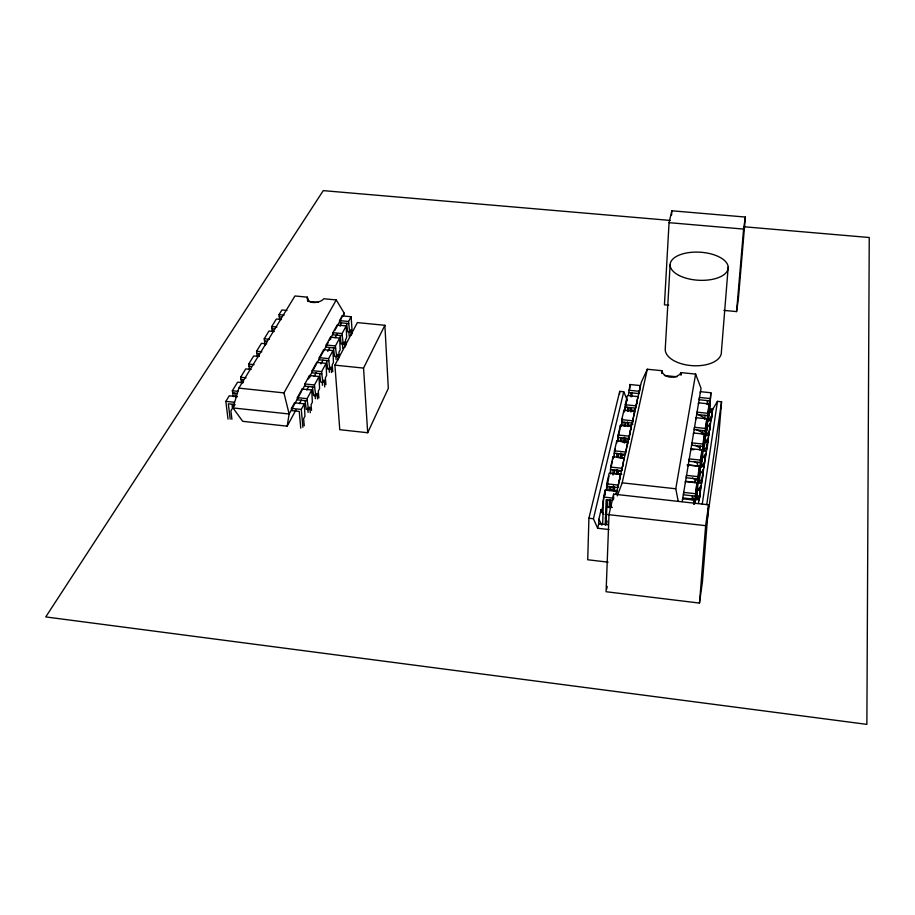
<?xml version="1.0" encoding="UTF-8"?>
<svg xmlns="http://www.w3.org/2000/svg" width="915" height="915" viewBox="0 0 915 915"><rect width="100%" height="100%" fill="white"/><g stroke="black" fill="none" stroke-linecap="round" stroke-linejoin="round"><path stroke-width="1.37" d="M620.381 475.617L620.439 474.416L609.196 473.181L606.702 483.818L606.542 490.234L608.99 475.937M609.138 490.531L609.218 486.517M610.465 473.455L610.534 469.464L621.708 470.687L624.121 457.946L613.05 456.745L610.625 467.073L610.499 473.867M612.993 475.068L613.107 469.75M614.262 457.145L614.445 450.809L616.79 440.778L627.713 441.945L627.61 444.313M616.79 457.42L616.882 453.451M617.957 441.304L618.048 437.37L628.902 438.525L631.201 426.401L620.427 425.258L618.14 435.014L617.865 441.556M620.45 441.579L620.542 437.633M621.548 425.921L621.743 419.653L623.961 410.183L634.587 411.293L634.484 413.614M624.007 426.173L624.099 422.25M625.037 410.949L625.242 404.727L627.404 395.52L637.881 396.595L637.824 397.75M627.461 411.201L627.564 407.301M628.468 395.097L629.977 384.517L640.351 385.57L640.237 387.869M627.427 400.61L623.744 391.757L619.718 391.346L588.917 518.233L587.716 559.763L608.143 562.165M630.824 396.641L630.938 392.764M681 374.91L681.08 372.622L695.617 374.075L701.039 388.315L682.178 501.58M598.673 524.592L598.856 519.251L601.109 509.621L603.523 514.356M601.018 512.274L601.109 509.621M602.733 507.185L602.916 501.889L605.112 492.533M602.688 523.288L603.603 497.028L605.227 490.108L616.63 491.389L616.527 493.814M605.009 495.164L605.227 490.108M605.238 524.89L606.153 499.75L612.455 500.459M605.81 524.844L607.388 499.819M606.668 506.087L606.771 503.376M609.184 507.734L609.493 499.601M609.733 507.562L610.042 499.441M612.958 459.124L613.05 456.745M613.039 490.383L613.199 486.094M614.274 456.619L614.423 452.731M613.553 490.44L613.725 486.162M613.416 499.807L613.633 494.134L708.61 504.794L702.457 581.574L699.483 603.077L606.096 591.731L609.001 514.63L613.633 494.134M616.699 443.146L616.79 440.778M619.604 394.148L619.718 391.346M616.756 474.016L616.927 469.761M617.259 474.142L617.431 469.887M620.336 427.614L620.427 425.258M620.439 474.416L617.945 487.489L606.611 486.231M621.388 426.482L622.509 418.166M620.381 458.118L620.553 453.886M620.862 458.289L621.033 454.069M623.87 412.505L623.961 410.183M624.922 410.183L626.889 399.466M623.893 442.654L624.076 438.457M624.362 442.883L624.602 437.301M624.076 459.136L624.121 457.946M627.713 441.945L625.357 454.378L614.342 453.177M627.381 426.23L627.564 422.067M628.342 411.361L628.468 408.616M627.827 426.504L628.01 422.353M629.794 388.772L629.977 384.517M628.902 438.525L631.201 426.401M630.71 411.613L630.893 407.484M631.133 411.899L631.327 407.758M631.819 396.721L632.013 392.581M621.64 421.998L632.356 423.119L634.587 411.293M637.881 396.595L635.708 408.147L625.139 407.049M628.548 392.524L638.967 393.587L640.351 385.57M723.845 310.391L736.575 311.58L738.382 298.839L745.359 217.049L671.827 210.793L669.059 222.665L664.439 304.809L668.682 305.21M671.587 215.014L671.827 210.793M670.112 264.835L665.228 349.416A28.136 14.834 3.8 0 0 693.547 365.737A28.136 14.834 3.8 0 0 721.397 351.875L728.191 267.18M680.932 374.944L681.08 372.622C677.26 379.336 663.512 378.673 661.751 370.689L647.317 369.237L641.301 382.264L616.584 492.602M692.117 499.819L692.381 495.793M694.805 482.754L695.068 478.751M694.496 504.131L696.887 482.846L685.484 481.599L685.404 482.8M697.413 466.181L697.676 462.212M688.16 466.112L688.252 464.912L699.483 466.135L697.848 476.635L696.509 498.858M699.941 450.1L700.204 446.143M690.848 449.906L690.928 448.716L701.999 449.906L700.421 460.096L699.094 481.656M702.4 434.465L702.663 430.53M682.556 499.99L682.636 498.778L694.211 500.07L694.027 502.507M693.444 434.168L693.536 432.989L704.458 434.133L702.914 444.05L701.576 465.518M704.79 419.264L705.053 415.353M695.983 418.864L696.063 417.697L706.837 418.818L705.339 428.437L703.99 449.825M707.112 404.476L707.375 400.598M698.442 403.984L698.522 402.829L709.148 403.915L707.695 413.283L706.334 434.568M700.284 392.832L700.375 391.677L710.886 392.752L708.507 421.106M695.034 503.547L696.887 482.846M696.944 496.033L699.483 466.135M699.518 478.911L701.999 449.906M698.946 500.608L700.741 486.082L696.773 491.812M702.091 461.435L704.458 434.133M699.849 497.92L700.169 493.974M700.341 491.344L700.741 486.082M701.473 483.909L703.235 469.681L699.3 475.365M704.493 445.822L706.837 418.818M707.547 404.51L707.764 401.731M702.537 478.82L703.235 469.681M703.921 467.679L705.648 453.737L700.993 460.531M706.826 430.656L709.148 403.915M705.156 460.291L705.648 453.737M706.311 451.896L707.993 438.251L704.161 443.866M709.125 415.536L710.886 392.752M707.993 438.251L707.192 448.533L707.501 444.759M706.494 428.769L710.28 423.188L708.69 435.712L704.573 435.288M709.72 430.279L710.28 423.188M708.759 414.083L712.499 408.536L710.944 420.797L706.883 420.385M711.721 418.384L711.973 415.353M712.167 412.757L712.499 408.536M699.483 603.077L705.637 525.668L708.61 504.794M698.454 503.444L712.671 409.417L717.452 401.365L721.558 401.776L718.332 441.122L706.792 522.614M736.575 311.58L743.586 229.082L745.359 217.049M706.757 504.68L721.558 401.776M702.251 504.165L717.452 401.365M693.559 504.291L694.211 500.07M692.712 499.178L693.032 497.142M695.526 481.279L695.835 479.288M317.963 302.362L308.344 301.435L307.303 297.158L294.939 295.968L238.849 388.12L232.982 407.93L242.681 421.312L287.161 426.173L289.14 413.992L294.058 405.002M678.255 501.397L675.773 488.782L695.617 374.075M606.668 589.088L607.228 586.446M617.259 495.907L622.211 482.834L647.317 369.237M616.012 494.157L616.63 491.389M619.135 482.159L620.336 476.818M622.577 466.81L623.149 464.214M632.356 423.119L633.26 419.047M636.291 405.505L636.886 402.863M638.967 393.587L639.734 390.156M606.508 524.249L607.125 521.481L605.318 517.924M610.419 506.979L611.026 504.291L609.836 501.935M613.919 491.515L614.8 487.592M617.899 473.913L618.483 471.374L622.303 470.276M621.491 458.083L622.051 455.613L620.805 453.062M624.979 442.677L625.528 440.287L624.293 437.759M610.396 489.971L611.094 486.963M614.228 473.318L614.903 470.39M617.945 457.145L618.597 454.298M621.56 441.419L622.2 438.662M625.071 426.138L625.7 423.451M628.491 411.281L629.097 408.662M608.944 529.545L597.655 528.241L598.707 523.723L608.418 524.833M601.315 512.549L603.408 503.559M610.991 467.382L612.467 461.08M614.708 451.507L615.28 449.059M618.037 437.267L619.993 428.929M597.655 528.241L593.435 518.748L623.744 391.757M340.174 326.243L341.398 322.332M343.434 315.824L344.246 313.216L336.251 299.948L323.819 298.748C320.159 303.288 307.28 304.821 307.303 297.158L307.634 301.126M367.693 432.738L388.315 388.395L384.883 325.305L357.376 322.595L334.913 365.142L339.774 429.695L367.693 432.738L363.552 368.082L384.883 325.305M305.038 400.644L306.273 409.302L308.492 409.531L309.808 407.049L310.299 412.676M312.427 386.931L313.605 395.532L315.801 395.772L317.082 393.347L317.551 398.929M319.621 373.572L320.753 382.127L322.926 382.356L324.173 379.988L324.734 386.919M326.644 360.556L327.719 369.054L329.869 369.283L331.093 366.972L331.516 372.485M333.483 347.86L334.524 356.312L336.64 356.53L337.829 354.277L338.23 359.744M340.151 335.485L341.146 343.88L343.239 344.086L344.406 341.901L344.795 347.323M346.659 323.407L347.62 331.745L349.679 331.951L350.822 329.812L351.188 335.199M302.899 427.282L301.287 409.451L304.318 403.812L294.561 402.772L291.485 408.399L291.691 410.618L299.239 411.43L300.772 428.174M307.28 400.884L307.085 398.677L311.752 389.984L302.122 388.966L297.375 397.648L297.581 399.855L307.28 400.884L308.492 409.531M314.634 387.171L314.451 384.975L319.003 376.511L309.487 375.516L304.855 383.968L305.05 386.164L314.634 387.171L315.801 395.772M321.806 373.8L321.623 371.627L326.06 363.369L316.67 362.409L312.152 370.644L312.335 372.817L321.806 373.8L322.926 382.356M328.794 360.773L328.622 358.623L332.946 350.571L323.658 349.633L319.266 357.662L319.438 359.824L328.794 360.773L329.869 369.283M335.599 348.077L335.439 345.939L339.659 338.093L330.487 337.166L326.197 345.001L326.369 347.14L335.599 348.077L336.64 356.53M342.244 335.691L342.096 333.563L346.213 325.912L337.143 325.008L332.957 332.66L333.117 334.776L342.244 335.691L343.239 344.086M348.729 323.601L348.581 321.497L351.143 316.75L342.153 315.869L339.557 320.605L339.705 322.721L348.729 323.601L349.679 331.951M287.161 426.173L295.957 409.966M299.331 403.744L301.367 400.004M306.777 390.03L308.801 386.29M314.211 376.317L316.235 372.588M320.971 363.861L322.995 360.121M327.73 351.394L329.755 347.654M335.165 337.692L337.2 333.952M301.55 391.311L294.664 403.881L294.561 402.772M302.911 388.818L304.958 385.066M308.263 379.027L312.244 371.73M312.896 370.552L316.11 364.673M317.402 362.306L328.119 342.713M329.343 340.472L333.037 333.723M334.833 330.441L337.223 326.072M337.818 324.974L339.625 321.668M340.277 320.479L341.57 318.111M344.246 313.216L342.221 316.922L342.153 315.869M234.983 404.602L232.982 407.93L289.14 413.992L283.936 392.901L336.251 299.948M228.007 419.116L225.845 401.353L229.253 395.795L237.511 396.675M233.279 396.63L232.353 390.739L237.614 382.173L243.047 382.745M241.526 383.099L240.634 377.232L245.758 368.894L251.122 369.443M249.555 369.9L248.708 364.079L253.695 355.946L259.002 356.495M257.195 355.832L256.566 351.257L261.438 343.331L266.677 343.857M265.121 345.104L264.241 338.756L268.987 331.013L274.168 331.539M272.361 331.459L271.721 326.552L276.353 319.003L281.477 319.518M279.635 319.529L279.018 314.657L281.889 309.979L286.967 310.471M708.267 421.014L711.275 416.554M705.98 435.917L709.022 431.434M703.624 451.244L706.712 446.737M701.199 467.016L704.321 462.475M698.705 483.234L701.874 478.659M696.143 499.922L699.346 495.324M634.861 409.84L632.242 410.629L631.053 408.147M632.883 424.183L628.902 425.372L627.69 422.867M625.528 440.287L629.554 439.097M622.051 455.613L624.773 454.824M670.192 220.424L323.258 190.629L45.75 616.927L866.871 724.371L869.25 237.511L744.124 226.771M669.059 222.665L743.586 229.082M279.018 314.657L284.119 315.16M339.557 320.605L348.581 321.497M279.224 316.762L281.271 316.956M271.721 326.552L276.879 327.067M332.957 332.66L342.096 333.563M271.927 328.679L274.008 328.885M664.427 375.539L676.803 376.786M264.241 338.756L269.456 339.282M326.197 345.001L335.439 345.939M264.458 340.883L266.562 341.101M256.566 351.257L261.85 351.795M319.266 357.662L328.622 358.623M628.639 390.213L639.07 391.277M709.983 398.528L699.415 397.453L699.243 399.764L709.811 400.839M256.795 353.407L258.922 353.625L259.311 356.049M334.913 365.142L363.552 368.082M709.926 409.131L712.671 409.417M248.708 364.079L254.05 364.639M312.152 370.644L321.623 371.627M708.164 412.127L712.202 412.539M625.242 404.727L635.811 405.825M707.695 413.283L696.978 412.162L696.807 414.495L707.512 415.604M248.949 366.252L251.087 366.469M240.634 377.232L246.044 377.803M304.855 383.968L314.451 384.975M240.885 379.416L243.058 379.645L243.482 382.093M621.743 419.653L632.459 420.786M705.339 428.437L694.474 427.305L694.302 429.65L705.156 430.793M238.849 388.12L283.936 392.901M232.353 390.739L237.831 391.323M297.375 397.648L307.085 398.677M703.555 441.876L707.695 442.311M232.616 392.935L237.271 393.427M618.14 435.014L629.005 436.169M702.914 444.05L691.9 442.871L691.729 445.239L702.731 446.406M621.994 442.014L626.112 442.448M691.065 449.414L693.845 449.711M702.194 450.603L706.369 451.061M225.845 401.353L234.137 402.245M291.485 408.399L301.287 409.451M234.537 404.464L228.338 403.801L230.18 419.093M614.445 450.809L625.46 451.999M700.421 460.096L689.247 458.895L689.075 461.274L700.238 462.487M617.042 457.374L622.612 457.98M687.062 464.98L703.99 466.822M610.625 467.073L621.811 468.297M697.848 476.635L686.513 475.388L686.342 477.79L697.676 479.037M613.359 473.329L621.834 474.256M685.369 481.267L694.805 482.308M697.493 482.605L701.531 483.051M696.384 489.765L700.455 490.223M622.211 482.834L675.773 488.782M606.702 483.818L618.048 485.076M695.206 493.665L683.699 492.384L683.528 494.809L695.023 496.09M609.401 489.731L617.499 490.634M682.613 497.909L699.014 499.75M603.603 497.028L613.805 498.172M606.874 506.784L612.341 507.402M605.147 514.264L705.637 525.668M588.917 518.233L593.435 518.748M692.472 477.996L696.166 479.918M693.822 461.377L697.459 463.287M696.395 429.512L703.463 433.241M695.125 445.228L699.906 447.744M696.956 413.866L704.504 417.858M598.856 519.251L601.898 525.21M234.823 393.164L235.475 396.87M231.907 419.31L230.889 410.846L232.399 408.353L232.147 404.556M304.318 403.812L304.958 416.188L303.62 418.715L304.249 425.795M302.122 388.966L302.225 390.065M307.715 408.216L308.092 412.436M311.752 389.984L312.358 402.245L311.054 404.716L311.535 410.332M309.487 375.516L309.682 377.701M315.012 394.514L315.366 398.7M319.003 376.511L319.575 388.669L318.294 391.071L318.877 398.048M316.67 362.409L316.762 363.495M322.24 382.539L322.469 385.307M326.06 363.369L326.598 375.436L325.351 377.769L325.912 384.7M323.658 349.633L323.75 350.708M329.057 368.127L329.377 372.256M332.946 350.571L333.449 362.523L332.237 364.81L332.763 371.684M330.487 337.166L330.647 339.293M335.919 356.793L336.125 359.526M339.659 338.093L340.128 349.942L338.95 352.172L339.351 357.628M345.881 345.264L345.493 339.842L346.648 337.669L346.213 325.912M342.416 343.045L342.805 348.466M348.947 332.305L349.221 336.343M351.143 316.75L352.286 333.792M661.751 370.689L661.717 372.977L661.751 370.689M679.159 275.507A29.086 14.045 3.4 0 0 727.402 270.806A29.086 14.045 3.4 0 0 690.917 252.357A29.086 14.045 3.4 0 0 679.159 275.507"/></g></svg>
